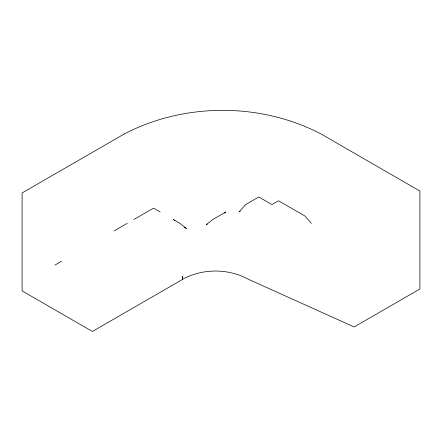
<?xml version="1.0" encoding="UTF-8"?>
<svg xmlns="http://www.w3.org/2000/svg" width="442" height="442" viewBox="0 0 442 442"><rect width="100%" height="100%" fill="white"/><g stroke="black" fill="none" stroke-linecap="round" stroke-linejoin="round"><path stroke-width="0.66" d="M224.414 213.143L225.934 211.933L212.779 219.525L206.204 224.763L207.403 224.072M54.974 265.078L61.549 261.283M114.152 230.912L127.302 223.32M133.876 219.525L153.606 208.138L160.181 211.933M240.277 211.243L239.083 211.933L245.658 204.569L258.808 196.977L271.957 204.569L278.532 200.773L304.836 215.956L311.411 223.32M184.087 227.182L186.48 228.558L179.905 223.32L173.33 219.525L174.85 220.735M124.014 134.114L22.1 192.95L22.1 290.897L92.389 331.472L182.706 279.333L182.601 276.233L182.601 279.272C202.535 268.305 228.42 268.305 248.354 279.272L354.147 326.958L419.9 288.996L419.9 191.054L321.273 134.114C261.001 102.433 184.286 102.433 124.014 134.114"/></g></svg>
